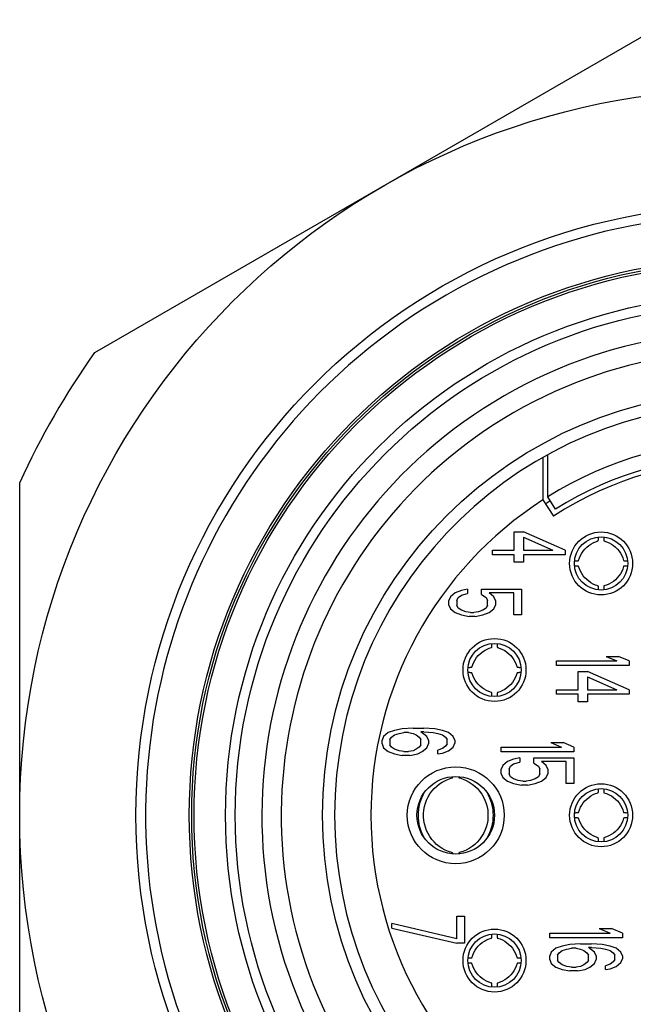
# Model space of a CAD drawing. Header units: millimetres. Extents: x 4086 to 8300, y 123 to 1549.
# Drawn here: x 6745.71 to 6748.88, y 658.28 to 663.37 of the extents above; entities that cross this region are included whole.
import ezdxf

# ---------------------------------------------------------------- set-up
doc = ezdxf.new("R2010")
doc.units = ezdxf.units.MM
doc.layers.add('外形图', color=7, linetype='Continuous')

msp = doc.modelspace()

# ---------------------------------------------------------------- linework, layer by layer
at = {"layer": '外形图'}
for p, q in [((6746.0923, 661.6512), (6749.0688, 663.3696)), ((6748.4055, 661.1103), (6748.4055, 660.8911)), ((6748.4305, 660.907), (6748.4305, 661.1243)), ((6745.7055, 657.5443), (6745.7055, 660.9813)), ((6748.4055, 660.8911), (6748.4597, 660.8071)), ((6748.4702, 660.8433), (6748.4305, 660.907)), ((6748.2572, 660.7253), (6748.3051, 660.7253)), ((6748.2572, 660.6316), (6748.2572, 660.7253)), ((6748.5205, 660.6316), (6748.3051, 660.7253)), ((6748.3051, 660.698), (6748.4567, 660.6316)), ((6748.3051, 660.698), (6748.3051, 660.6316)), ((6748.1455, 660.6316), (6748.2572, 660.6316)), ((6748.1455, 660.6081), (6748.1455, 660.6316)), ((6748.2572, 660.6081), (6748.1455, 660.6081)), ((6748.2572, 660.5691), (6748.2572, 660.6081)), ((6748.3051, 660.6316), (6748.4567, 660.6316)), ((6748.5205, 660.6081), (6748.3051, 660.6081)), ((6748.3051, 660.6081), (6748.3051, 660.5691)), ((6748.5205, 660.6316), (6748.5205, 660.6081)), ((6748.3051, 660.5691), (6748.2572, 660.5691)), ((6748.0163, 660.4303), (6747.9844, 660.4225)), ((6748.0163, 660.4303), (6748.0163, 660.4069)), ((6748.0881, 660.4303), (6748.2955, 660.4303)), ((6748.0881, 660.403), (6748.0881, 660.4303)), ((6748.2955, 660.4303), (6748.2955, 660.2975)), ((6747.9285, 660.3912), (6747.9205, 660.3717)), ((6747.9525, 660.4108), (6747.9285, 660.3912)), ((6747.9844, 660.4225), (6747.9525, 660.4108)), ((6747.9604, 660.3717), (6747.9684, 660.3873)), ((6747.9684, 660.3873), (6747.9844, 660.3991)), ((6747.9844, 660.3991), (6748.0163, 660.4069)), ((6748.0881, 660.403), (6748.112, 660.3873)), ((6748.112, 660.3873), (6748.12, 660.3717)), ((6748.2557, 660.4108), (6748.128, 660.4108)), ((6748.1519, 660.3912), (6748.128, 660.4108)), ((6748.1599, 660.3717), (6748.1519, 660.3912)), ((6748.2557, 660.2975), (6748.2557, 660.4108)), ((6747.9205, 660.3483), (6747.9205, 660.3717)), ((6747.9205, 660.3483), (6747.9285, 660.3287)), ((6747.9285, 660.3287), (6747.9525, 660.3092)), ((6747.9604, 660.3717), (6747.9604, 660.3483)), ((6747.9684, 660.3326), (6747.9604, 660.3483)), ((6747.9844, 660.3209), (6747.9684, 660.3326)), ((6748.112, 660.3326), (6748.0961, 660.3209)), ((6748.12, 660.3483), (6748.112, 660.3326)), ((6748.12, 660.3483), (6748.12, 660.3717)), ((6748.128, 660.3092), (6748.1519, 660.3287)), ((6748.1519, 660.3287), (6748.1599, 660.3483)), ((6748.1599, 660.3717), (6748.1599, 660.3483)), ((6747.9525, 660.3092), (6747.9844, 660.2975)), ((6748.0083, 660.3131), (6747.9844, 660.3209)), ((6747.9844, 660.2975), (6748.0243, 660.2897)), ((6748.0322, 660.3092), (6748.0083, 660.3131)), ((6748.0562, 660.2897), (6748.0243, 660.2897)), ((6748.0322, 660.3092), (6748.0482, 660.3092)), ((6748.0721, 660.3131), (6748.0482, 660.3092)), ((6748.0562, 660.2897), (6748.0961, 660.2975)), ((6748.0961, 660.3209), (6748.0721, 660.3131)), ((6748.0961, 660.2975), (6748.128, 660.3092)), ((6748.2955, 660.2975), (6748.2557, 660.2975)), ((6748.7309, 660.0828), (6748.7947, 660.0828)), ((6748.7309, 660.0828), (6748.7867, 660.0594)), ((6748.8505, 660.0594), (6748.7947, 660.0828)), ((6748.4755, 660.0594), (6748.7867, 660.0594)), ((6748.4755, 660.0359), (6748.4755, 660.0594)), ((6748.8505, 660.0359), (6748.4755, 660.0359)), ((6748.8505, 660.0594), (6748.8505, 660.0359)), ((6748.5872, 660.0047), (6748.6351, 660.0047)), ((6748.5872, 659.9109), (6748.5872, 660.0047)), ((6748.8505, 659.9109), (6748.6351, 660.0047)), ((6748.6351, 659.9773), (6748.7867, 659.9109)), ((6748.6351, 659.9773), (6748.6351, 659.9109)), ((6748.4755, 659.9109), (6748.5872, 659.9109)), ((6748.4755, 659.8875), (6748.4755, 659.9109)), ((6748.5872, 659.8875), (6748.4755, 659.8875)), ((6748.5872, 659.8484), (6748.5872, 659.8875)), ((6748.6351, 659.9109), (6748.7867, 659.9109)), ((6748.8505, 659.8875), (6748.6351, 659.8875)), ((6748.6351, 659.8875), (6748.6351, 659.8484)), ((6748.8505, 659.9109), (6748.8505, 659.8875)), ((6748.6351, 659.8484), (6748.5872, 659.8484)), ((6747.5835, 659.6698), (6747.5755, 659.6503)), ((6747.6075, 659.6894), (6747.5835, 659.6698)), ((6747.6394, 659.7011), (6747.6075, 659.6894)), ((6747.6234, 659.6659), (6747.6394, 659.6776)), ((6747.6793, 659.7089), (6747.6394, 659.7011)), ((6747.6394, 659.6776), (6747.6633, 659.6855)), ((6747.6633, 659.6855), (6747.6872, 659.6894)), ((6747.7351, 659.7128), (6747.6793, 659.7089)), ((6747.7112, 659.6894), (6747.6872, 659.6894)), ((6747.7112, 659.6894), (6747.7351, 659.6855)), ((6747.7351, 659.7128), (6747.791, 659.7128)), ((6747.7351, 659.6855), (6747.7511, 659.6776)), ((6747.7511, 659.6776), (6747.767, 659.6659)), ((6747.791, 659.6933), (6747.775, 659.6933)), ((6747.8069, 659.6698), (6747.775, 659.6933)), ((6747.8468, 659.7089), (6747.791, 659.7128)), ((6747.791, 659.6933), (6747.8388, 659.6894)), ((6747.8149, 659.6503), (6747.8069, 659.6698)), ((6747.8388, 659.6894), (6747.8628, 659.6855)), ((6747.8867, 659.7011), (6747.8468, 659.7089)), ((6747.8628, 659.6855), (6747.8867, 659.6776)), ((6747.9186, 659.6894), (6747.8867, 659.7011)), ((6747.8867, 659.6776), (6747.9027, 659.6659)), ((6747.9426, 659.6698), (6747.9186, 659.6894)), ((6747.9505, 659.6503), (6747.9426, 659.6698)), ((6747.5755, 659.6308), (6747.5755, 659.6503)), ((6747.5755, 659.6308), (6747.5835, 659.6112)), ((6747.6154, 659.6542), (6747.6234, 659.6659)), ((6747.6154, 659.6542), (6747.6154, 659.6269)), ((6747.6234, 659.6151), (6747.6154, 659.6269)), ((6747.767, 659.6659), (6747.775, 659.6542)), ((6747.775, 659.6269), (6747.767, 659.6151)), ((6747.775, 659.6269), (6747.775, 659.6542)), ((6747.8069, 659.6112), (6747.8149, 659.6308)), ((6747.8149, 659.6503), (6747.8149, 659.6308)), ((6747.9027, 659.6191), (6747.8867, 659.6073)), ((6747.9027, 659.6659), (6747.9107, 659.6542)), ((6747.9107, 659.6308), (6747.9027, 659.6191)), ((6747.9107, 659.6308), (6747.9107, 659.6542)), ((6747.9426, 659.6151), (6747.9505, 659.6347)), ((6747.9505, 659.6503), (6747.9505, 659.6347)), ((6748.4459, 659.6378), (6748.5097, 659.6378)), ((6748.4459, 659.6378), (6748.5017, 659.6144)), ((6748.5655, 659.6144), (6748.5097, 659.6378)), ((6747.5835, 659.6112), (6747.6075, 659.5917)), ((6747.6075, 659.5917), (6747.6394, 659.58)), ((6747.6394, 659.6034), (6747.6234, 659.6151)), ((6747.6633, 659.5956), (6747.6394, 659.6034)), ((6747.6394, 659.58), (6747.6793, 659.5722)), ((6747.6872, 659.5917), (6747.6633, 659.5956)), ((6747.7192, 659.5722), (6747.6793, 659.5722)), ((6747.6872, 659.5917), (6747.7112, 659.5917)), ((6747.7351, 659.5956), (6747.7112, 659.5917)), ((6747.7192, 659.5722), (6747.7591, 659.58)), ((6747.7511, 659.6034), (6747.7351, 659.5956)), ((6747.767, 659.6151), (6747.7511, 659.6034)), ((6747.7591, 659.58), (6747.783, 659.5917)), ((6747.783, 659.5917), (6747.8069, 659.6112)), ((6747.8867, 659.6073), (6747.8628, 659.5995)), ((6747.8628, 659.58), (6747.8628, 659.5995)), ((6747.8628, 659.58), (6747.8867, 659.5839)), ((6747.8867, 659.5839), (6747.9186, 659.5956)), ((6747.9186, 659.5956), (6747.9426, 659.6151)), ((6748.1905, 659.6144), (6748.5017, 659.6144)), ((6748.1905, 659.5909), (6748.1905, 659.6144)), ((6748.5655, 659.5909), (6748.1905, 659.5909)), ((6748.5655, 659.6144), (6748.5655, 659.5909)), ((6748.1985, 659.5206), (6748.1905, 659.5011)), ((6748.2225, 659.5401), (6748.1985, 659.5206)), ((6748.2544, 659.5519), (6748.2225, 659.5401)), ((6748.2304, 659.5011), (6748.2384, 659.5167)), ((6748.2384, 659.5167), (6748.2544, 659.5284)), ((6748.2863, 659.5597), (6748.2544, 659.5519)), ((6748.2544, 659.5284), (6748.2863, 659.5362)), ((6748.2863, 659.5597), (6748.2863, 659.5362)), ((6748.3581, 659.5597), (6748.5655, 659.5597)), ((6748.3581, 659.5323), (6748.3581, 659.5597)), ((6748.3581, 659.5323), (6748.382, 659.5167)), ((6748.382, 659.5167), (6748.39, 659.5011)), ((6748.5257, 659.5401), (6748.398, 659.5401)), ((6748.4219, 659.5206), (6748.398, 659.5401)), ((6748.4299, 659.5011), (6748.4219, 659.5206)), ((6748.5257, 659.4269), (6748.5257, 659.5401)), ((6748.5655, 659.5597), (6748.5655, 659.4269)), ((6748.1905, 659.4776), (6748.1905, 659.5011)), ((6748.1905, 659.4776), (6748.1985, 659.4581)), ((6748.2304, 659.5011), (6748.2304, 659.4776)), ((6748.2384, 659.462), (6748.2304, 659.4776)), ((6748.39, 659.4776), (6748.382, 659.462)), ((6748.39, 659.4776), (6748.39, 659.5011)), ((6748.4219, 659.4581), (6748.4299, 659.4776)), ((6748.4299, 659.5011), (6748.4299, 659.4776)), ((6748.1985, 659.4581), (6748.2225, 659.4386)), ((6748.2225, 659.4386), (6748.2544, 659.4269)), ((6748.2544, 659.4503), (6748.2384, 659.462)), ((6748.2783, 659.4425), (6748.2544, 659.4503)), ((6748.2544, 659.4269), (6748.2943, 659.4191)), ((6748.3022, 659.4386), (6748.2783, 659.4425)), ((6748.3262, 659.4191), (6748.2943, 659.4191)), ((6748.3022, 659.4386), (6748.3182, 659.4386)), ((6748.3421, 659.4425), (6748.3182, 659.4386)), ((6748.3262, 659.4191), (6748.3661, 659.4269)), ((6748.3661, 659.4503), (6748.3421, 659.4425)), ((6748.382, 659.462), (6748.3661, 659.4503)), ((6748.3661, 659.4269), (6748.398, 659.4386)), ((6748.398, 659.4386), (6748.4219, 659.4581)), ((6748.5655, 659.4269), (6748.5257, 659.4269)), ((6747.9607, 658.6256), (6747.6255, 658.7037)), ((6747.6255, 658.6803), (6747.6255, 658.7037)), ((6747.9607, 658.7428), (6748.0005, 658.7428)), ((6747.9607, 658.6256), (6747.9607, 658.7428)), ((6748.0005, 658.7428), (6748.0005, 658.6022)), ((6747.6255, 658.6803), (6747.9607, 658.6022)), ((6748.4405, 658.6544), (6748.7517, 658.6544)), ((6748.4405, 658.6309), (6748.4405, 658.6544)), ((6748.6959, 658.6778), (6748.7597, 658.6778)), ((6748.6959, 658.6778), (6748.7517, 658.6544)), ((6748.8155, 658.6544), (6748.7597, 658.6778)), ((6748.8155, 658.6544), (6748.8155, 658.6309)), ((6748.0005, 658.6022), (6747.9607, 658.6022)), ((6748.8155, 658.6309), (6748.4405, 658.6309)), ((6748.6001, 658.5997), (6748.5443, 658.5958)), ((6748.6001, 658.5997), (6748.656, 658.5997)), ((6748.7118, 658.5958), (6748.656, 658.5997)), ((6748.4485, 658.5567), (6748.4405, 658.5372)), ((6748.4725, 658.5762), (6748.4485, 658.5567)), ((6748.5044, 658.588), (6748.4725, 658.5762)), ((6748.4804, 658.5411), (6748.4884, 658.5528)), ((6748.4884, 658.5528), (6748.5044, 658.5645)), ((6748.5443, 658.5958), (6748.5044, 658.588)), ((6748.5044, 658.5645), (6748.5283, 658.5723)), ((6748.5283, 658.5723), (6748.5522, 658.5762)), ((6748.5762, 658.5762), (6748.5522, 658.5762)), ((6748.5762, 658.5762), (6748.6001, 658.5723)), ((6748.6001, 658.5723), (6748.6161, 658.5645)), ((6748.6161, 658.5645), (6748.632, 658.5528)), ((6748.632, 658.5528), (6748.64, 658.5411)), ((6748.656, 658.5801), (6748.64, 658.5801)), ((6748.6719, 658.5567), (6748.64, 658.5801)), ((6748.656, 658.5801), (6748.7038, 658.5762)), ((6748.6799, 658.5372), (6748.6719, 658.5567)), ((6748.7038, 658.5762), (6748.7278, 658.5723)), ((6748.7517, 658.588), (6748.7118, 658.5958)), ((6748.7278, 658.5723), (6748.7517, 658.5645)), ((6748.7836, 658.5762), (6748.7517, 658.588)), ((6748.7517, 658.5645), (6748.7677, 658.5528)), ((6748.7677, 658.5528), (6748.7757, 658.5411)), ((6748.8076, 658.5567), (6748.7836, 658.5762)), ((6748.8155, 658.5372), (6748.8076, 658.5567)), ((6748.4405, 658.5176), (6748.4405, 658.5372)), ((6748.4405, 658.5176), (6748.4485, 658.4981)), ((6748.4485, 658.4981), (6748.4725, 658.4786)), ((6748.4804, 658.5411), (6748.4804, 658.5137)), ((6748.4884, 658.502), (6748.4804, 658.5137)), ((6748.5044, 658.4903), (6748.4884, 658.502)), ((6748.632, 658.502), (6748.6161, 658.4903)), ((6748.64, 658.5137), (6748.632, 658.502)), ((6748.64, 658.5137), (6748.64, 658.5411)), ((6748.648, 658.4786), (6748.6719, 658.4981)), ((6748.6719, 658.4981), (6748.6799, 658.5176)), ((6748.6799, 658.5372), (6748.6799, 658.5176)), ((6748.7677, 658.5059), (6748.7517, 658.4942)), ((6748.7757, 658.5176), (6748.7677, 658.5059)), ((6748.7757, 658.5176), (6748.7757, 658.5411)), ((6748.7836, 658.4825), (6748.8076, 658.502)), ((6748.8076, 658.502), (6748.8155, 658.5216)), ((6748.8155, 658.5372), (6748.8155, 658.5216)), ((6748.4725, 658.4786), (6748.5044, 658.4669)), ((6748.5283, 658.4825), (6748.5044, 658.4903)), ((6748.5044, 658.4669), (6748.5443, 658.4591)), ((6748.5522, 658.4786), (6748.5283, 658.4825)), ((6748.5842, 658.4591), (6748.5443, 658.4591)), ((6748.5522, 658.4786), (6748.5762, 658.4786)), ((6748.6001, 658.4825), (6748.5762, 658.4786)), ((6748.5842, 658.4591), (6748.6241, 658.4669)), ((6748.6161, 658.4903), (6748.6001, 658.4825)), ((6748.6241, 658.4669), (6748.648, 658.4786)), ((6748.7517, 658.4942), (6748.7278, 658.4864)), ((6748.7278, 658.4669), (6748.7278, 658.4864)), ((6748.7278, 658.4669), (6748.7517, 658.4708)), ((6748.7517, 658.4708), (6748.7836, 658.4825))]:
    msp.add_line(p, q, dxfattribs=at)
for points in [[(6748.5893, 660.5777), (6748.5938, 660.5915), (6748.5992, 660.6039), (6748.6057, 660.6157), (6748.6133, 660.6268), (6748.622, 660.6372), (6748.6315, 660.6467), (6748.6419, 660.6553), (6748.6531, 660.6628), (6748.6649, 660.6693), (6748.6772, 660.6747), (6748.6907, 660.679)], [(6748.7204, 660.679), (6748.7343, 660.6745), (6748.7466, 660.6691), (6748.7584, 660.6626), (6748.7695, 660.655), (6748.7799, 660.6464), (6748.7894, 660.6368), (6748.798, 660.6264), (6748.8056, 660.6153), (6748.8121, 660.6035), (6748.8174, 660.5911), (6748.8218, 660.5777)], [(6748.6907, 660.4466), (6748.6768, 660.4511), (6748.6645, 660.4565), (6748.6527, 660.463), (6748.6416, 660.4706), (6748.6312, 660.4792), (6748.6217, 660.4888), (6748.6131, 660.4992), (6748.6055, 660.5103), (6748.599, 660.5221), (6748.5937, 660.5345), (6748.5893, 660.5479)], [(6748.8218, 660.5479), (6748.8173, 660.5341), (6748.8119, 660.5217), (6748.8053, 660.5099), (6748.7977, 660.4988), (6748.7891, 660.4884), (6748.7796, 660.4789), (6748.7692, 660.4703), (6748.758, 660.4628), (6748.7462, 660.4563), (6748.7339, 660.4509), (6748.7204, 660.4466)], [(6748.0393, 660.0277), (6748.0438, 660.0415), (6748.0492, 660.0539), (6748.0557, 660.0657), (6748.0633, 660.0768), (6748.072, 660.0872), (6748.0815, 660.0967), (6748.0919, 660.1053), (6748.1031, 660.1128), (6748.1149, 660.1193), (6748.1272, 660.1247), (6748.1407, 660.129)], [(6748.1704, 660.129), (6748.1843, 660.1245), (6748.1966, 660.1191), (6748.2084, 660.1126), (6748.2195, 660.105), (6748.2299, 660.0964), (6748.2394, 660.0868), (6748.248, 660.0764), (6748.2556, 660.0653), (6748.2621, 660.0535), (6748.2674, 660.0411), (6748.2718, 660.0277)], [(6748.1407, 659.8966), (6748.1268, 659.9011), (6748.1145, 659.9065), (6748.1027, 659.913), (6748.0916, 659.9206), (6748.0812, 659.9292), (6748.0717, 659.9388), (6748.0631, 659.9492), (6748.0555, 659.9603), (6748.049, 659.9721), (6748.0437, 659.9845), (6748.0393, 659.9979)], [(6748.2718, 659.9979), (6748.2673, 659.9841), (6748.2619, 659.9717), (6748.2553, 659.9599), (6748.2477, 659.9488), (6748.2391, 659.9384), (6748.2296, 659.9289), (6748.2192, 659.9203), (6748.208, 659.9128), (6748.1962, 659.9063), (6748.1839, 659.9009), (6748.1704, 659.8966)], [(6747.939, 659.0691), (6747.935, 659.0702), (6747.918, 659.0758), (6747.9015, 659.0829), (6747.8858, 659.0915), (6747.8708, 659.1014), (6747.8569, 659.1127), (6747.8439, 659.1251), (6747.8322, 659.1386), (6747.8217, 659.1531), (6747.8126, 659.1685), (6747.8049, 659.1847), (6747.7986, 659.2014), (6747.7939, 659.2187), (6747.7907, 659.2363), (6747.7891, 659.2541), (6747.7892, 659.2719), (6747.7908, 659.2897), (6747.794, 659.3073), (6747.7987, 659.3246), (6747.805, 659.3413), (6747.8128, 659.3575), (6747.822, 659.3728), (6747.8325, 659.3873), (6747.8442, 659.4008), (6747.8572, 659.4132), (6747.8712, 659.4244), (6747.8861, 659.4343), (6747.9019, 659.4428), (6747.9183, 659.4499), (6747.9354, 659.4555), (6747.939, 659.4565)], [(6747.9721, 659.4565), (6747.9761, 659.4554), (6747.9931, 659.4498), (6748.0096, 659.4427), (6748.0253, 659.4341), (6748.0403, 659.4242), (6748.0542, 659.4129), (6748.0671, 659.4005), (6748.0789, 659.387), (6748.0894, 659.3725), (6748.0985, 659.3571), (6748.1062, 659.341), (6748.1125, 659.3242), (6748.1172, 659.307), (6748.1204, 659.2894), (6748.1219, 659.2716), (6748.1219, 659.2537), (6748.1203, 659.2359), (6748.1171, 659.2183), (6748.1124, 659.201), (6748.1061, 659.1843), (6748.0983, 659.1681), (6748.0891, 659.1528), (6748.0786, 659.1383), (6748.0668, 659.1248), (6748.0539, 659.1124), (6748.0399, 659.1012), (6748.025, 659.0913), (6748.0092, 659.0828), (6747.9927, 659.0757), (6747.9757, 659.0701), (6747.9721, 659.0691)], [(6748.5893, 659.2777), (6748.5938, 659.2915), (6748.5992, 659.3039), (6748.6057, 659.3157), (6748.6133, 659.3268), (6748.622, 659.3372), (6748.6315, 659.3467), (6748.6419, 659.3553), (6748.6531, 659.3628), (6748.6649, 659.3693), (6748.6772, 659.3747), (6748.6907, 659.379)], [(6748.7204, 659.379), (6748.7343, 659.3745), (6748.7466, 659.3691), (6748.7584, 659.3626), (6748.7695, 659.355), (6748.7799, 659.3464), (6748.7894, 659.3368), (6748.798, 659.3264), (6748.8056, 659.3153), (6748.8121, 659.3035), (6748.8174, 659.2911), (6748.8218, 659.2777)], [(6748.6907, 659.1466), (6748.6768, 659.1511), (6748.6645, 659.1565), (6748.6527, 659.163), (6748.6416, 659.1706), (6748.6312, 659.1792), (6748.6217, 659.1888), (6748.6131, 659.1992), (6748.6055, 659.2103), (6748.599, 659.2221), (6748.5937, 659.2345), (6748.5893, 659.2479)], [(6748.8218, 659.2479), (6748.8173, 659.2341), (6748.8119, 659.2217), (6748.8053, 659.2099), (6748.7977, 659.1988), (6748.7891, 659.1884), (6748.7796, 659.1789), (6748.7692, 659.1703), (6748.758, 659.1628), (6748.7462, 659.1563), (6748.7339, 659.1509), (6748.7204, 659.1466)], [(6748.0393, 658.5277), (6748.0438, 658.5415), (6748.0492, 658.5539), (6748.0557, 658.5657), (6748.0633, 658.5768), (6748.072, 658.5872), (6748.0815, 658.5967), (6748.0919, 658.6053), (6748.1031, 658.6128), (6748.1149, 658.6193), (6748.1272, 658.6247), (6748.1407, 658.629)], [(6748.1704, 658.629), (6748.1843, 658.6245), (6748.1966, 658.6191), (6748.2084, 658.6126), (6748.2195, 658.605), (6748.2299, 658.5964), (6748.2394, 658.5868), (6748.248, 658.5764), (6748.2556, 658.5653), (6748.2621, 658.5535), (6748.2674, 658.5411), (6748.2718, 658.5277)], [(6748.1407, 658.3966), (6748.1268, 658.4011), (6748.1145, 658.4065), (6748.1027, 658.413), (6748.0916, 658.4206), (6748.0812, 658.4292), (6748.0717, 658.4388), (6748.0631, 658.4492), (6748.0555, 658.4603), (6748.049, 658.4721), (6748.0437, 658.4845), (6748.0393, 658.4979)], [(6748.2718, 658.4979), (6748.2673, 658.4841), (6748.2619, 658.4717), (6748.2553, 658.4599), (6748.2477, 658.4488), (6748.2391, 658.4384), (6748.2296, 658.4289), (6748.2192, 658.4203), (6748.208, 658.4128), (6748.1962, 658.4063), (6748.1839, 658.4009), (6748.1704, 658.3966)]]:
    msp.add_lwpolyline(points, dxfattribs=at)
for centre, radius in [((6749.4555, 659.2628), 3.75), ((6749.4555, 659.2628), 3.15), ((6749.4555, 659.2628), 2.875), ((6749.4555, 659.2628), 2.8625), ((6749.4555, 659.2628), 2.85), ((6749.4555, 659.2628), 2.6875), ((6749.4555, 659.2628), 2.6375), ((6749.4555, 659.2628), 2.1875), ((6748.7055, 660.5628), 0.1625), ((6748.7055, 660.5628), 0.1375), ((6748.1555, 660.0128), 0.1625), ((6748.1555, 660.0128), 0.1375), ((6747.9555, 659.2628), 0.25), ((6747.9555, 659.2628), 0.2), ((6748.7055, 659.2628), 0.1625), ((6748.7055, 659.2628), 0.1375), ((6748.1555, 658.5128), 0.1625), ((6748.1555, 658.5128), 0.1375)]:
    msp.add_circle(centre, radius, dxfattribs=at)
for centre, radius, start, end in [((6749.4555, 659.2628), 3.1, 320.6935, 279.3065), ((6749.4555, 659.2628), 2.5, 304.9239, 295.0761), ((6749.4555, 659.2628), 4.125, 144.62, 155.38), ((6749.4555, 659.2628), 2.4, 305.9501, 294.0499), ((6749.4555, 659.2628), 2.125, 6.7563, 353.2437), ((6749.4555, 659.2628), 1.9375, 58.0599, 121.9401), ((6749.4555, 659.2628), 1.8375, 57.1845, 122.8155), ((6749.4555, 659.2628), 1.8625, 58.0599, 121.9401), ((6749.4555, 659.2628), 1.9375, 122.8155, 237.1845), ((6749.4555, 659.2628), 1.9125, 121.94, 122.8155), ((6747.9905, 659.2628), 0.2292, 149.3362, 210.6654), ((6747.9206, 659.2628), 0.2292, 329.3357, 30.6654)]:
    msp.add_arc(centre, radius, start, end, dxfattribs=at)
for points, knots in [([(6748.6907, 660.679), (6748.6908, 660.6791), (6748.6909, 660.6797), (6748.6911, 660.6806), (6748.6913, 660.6824), (6748.6916, 660.6858), (6748.6919, 660.6916), (6748.6921, 660.6967), (6748.6922, 660.6996)], [0, 0, 0, 0, 0.021304, 0.072801, 0.155137, 0.267756, 0.58, 1, 1, 1, 1]), ([(6748.7189, 660.6996), (6748.719, 660.6967), (6748.7192, 660.6916), (6748.7195, 660.6858), (6748.7198, 660.6824), (6748.72, 660.6806), (6748.7202, 660.6797), (6748.7203, 660.6791), (6748.7204, 660.679)], [0, 0, 0, 0, 0.419997, 0.732238, 0.844855, 0.927189, 0.978684, 1, 1, 1, 1]), ([(6748.5688, 660.5761), (6748.5717, 660.5762), (6748.5767, 660.5764), (6748.5825, 660.5767), (6748.586, 660.577), (6748.5877, 660.5772), (6748.5887, 660.5774), (6748.5893, 660.5775), (6748.5893, 660.5777)], [0, 0, 0, 0, 0.419997, 0.732238, 0.844855, 0.927189, 0.978684, 1, 1, 1, 1]), ([(6748.5893, 660.5479), (6748.5893, 660.5481), (6748.5887, 660.5482), (6748.5877, 660.5484), (6748.586, 660.5486), (6748.5825, 660.5489), (6748.5767, 660.5492), (6748.5717, 660.5494), (6748.5688, 660.5495)], [0, 0, 0, 0, 0.021304, 0.072801, 0.155137, 0.267756, 0.580001, 1, 1, 1, 1]), ([(6748.8218, 660.5777), (6748.8218, 660.5775), (6748.8224, 660.5774), (6748.8234, 660.5772), (6748.8251, 660.577), (6748.8285, 660.5767), (6748.8344, 660.5764), (6748.8394, 660.5762), (6748.8423, 660.5761)], [0, 0, 0, 0, 0.021304, 0.072801, 0.155137, 0.267756, 0.580001, 1, 1, 1, 1]), ([(6748.8423, 660.5495), (6748.8394, 660.5494), (6748.8344, 660.5492), (6748.8285, 660.5489), (6748.8251, 660.5486), (6748.8234, 660.5484), (6748.8224, 660.5482), (6748.8218, 660.5481), (6748.8218, 660.5479)], [0, 0, 0, 0, 0.419997, 0.732238, 0.844855, 0.927189, 0.978684, 1, 1, 1, 1]), ([(6748.6922, 660.426), (6748.6921, 660.4289), (6748.6919, 660.434), (6748.6916, 660.4398), (6748.6913, 660.4432), (6748.6911, 660.445), (6748.6909, 660.4459), (6748.6908, 660.4465), (6748.6907, 660.4466)], [0, 0, 0, 0, 0.419997, 0.732238, 0.844855, 0.927189, 0.978684, 1, 1, 1, 1]), ([(6748.7204, 660.4466), (6748.7203, 660.4465), (6748.7202, 660.4459), (6748.72, 660.445), (6748.7198, 660.4432), (6748.7195, 660.4398), (6748.7192, 660.434), (6748.719, 660.4289), (6748.7189, 660.426)], [0, 0, 0, 0, 0.021304, 0.072801, 0.155137, 0.267756, 0.580001, 1, 1, 1, 1]), ([(6748.1407, 660.129), (6748.1408, 660.1291), (6748.1409, 660.1297), (6748.1411, 660.1306), (6748.1413, 660.1324), (6748.1416, 660.1358), (6748.1419, 660.1416), (6748.1421, 660.1467), (6748.1422, 660.1496)], [0, 0, 0, 0, 0.021304, 0.072801, 0.155137, 0.267756, 0.58, 1, 1, 1, 1]), ([(6748.1689, 660.1496), (6748.169, 660.1467), (6748.1692, 660.1416), (6748.1695, 660.1358), (6748.1698, 660.1324), (6748.17, 660.1306), (6748.1702, 660.1297), (6748.1703, 660.1291), (6748.1704, 660.129)], [0, 0, 0, 0, 0.419997, 0.732238, 0.844855, 0.927189, 0.978684, 1, 1, 1, 1]), ([(6748.0188, 660.0261), (6748.0217, 660.0262), (6748.0267, 660.0264), (6748.0325, 660.0267), (6748.036, 660.027), (6748.0377, 660.0272), (6748.0387, 660.0274), (6748.0393, 660.0275), (6748.0393, 660.0277)], [0, 0, 0, 0, 0.419997, 0.732238, 0.844855, 0.927189, 0.978684, 1, 1, 1, 1]), ([(6748.2718, 660.0277), (6748.2718, 660.0275), (6748.2724, 660.0274), (6748.2734, 660.0272), (6748.2751, 660.027), (6748.2785, 660.0267), (6748.2844, 660.0264), (6748.2894, 660.0262), (6748.2923, 660.0261)], [0, 0, 0, 0, 0.021304, 0.072801, 0.155137, 0.267756, 0.580001, 1, 1, 1, 1]), ([(6748.0393, 659.9979), (6748.0393, 659.9981), (6748.0387, 659.9982), (6748.0377, 659.9984), (6748.036, 659.9986), (6748.0325, 659.9989), (6748.0267, 659.9992), (6748.0217, 659.9994), (6748.0188, 659.9995)], [0, 0, 0, 0, 0.021304, 0.072801, 0.155137, 0.267756, 0.580001, 1, 1, 1, 1]), ([(6748.2923, 659.9995), (6748.2894, 659.9994), (6748.2844, 659.9992), (6748.2785, 659.9989), (6748.2751, 659.9986), (6748.2734, 659.9984), (6748.2724, 659.9982), (6748.2718, 659.9981), (6748.2718, 659.9979)], [0, 0, 0, 0, 0.419997, 0.732238, 0.844855, 0.927189, 0.978684, 1, 1, 1, 1]), ([(6748.1422, 659.876), (6748.1421, 659.8789), (6748.1419, 659.884), (6748.1416, 659.8898), (6748.1413, 659.8932), (6748.1411, 659.895), (6748.1409, 659.8959), (6748.1408, 659.8965), (6748.1407, 659.8966)], [0, 0, 0, 0, 0.419997, 0.732238, 0.844855, 0.927189, 0.978684, 1, 1, 1, 1]), ([(6748.1704, 659.8966), (6748.1703, 659.8965), (6748.1702, 659.8959), (6748.17, 659.895), (6748.1698, 659.8932), (6748.1695, 659.8898), (6748.1692, 659.884), (6748.169, 659.8789), (6748.1689, 659.876)], [0, 0, 0, 0, 0.021304, 0.072801, 0.155137, 0.267756, 0.580001, 1, 1, 1, 1]), ([(6747.939, 659.4565), (6747.9396, 659.4566), (6747.9398, 659.4591), (6747.9402, 659.4607), (6747.9404, 659.462)], [0, 0, 0, 0, 0.28626, 1, 1, 1, 1]), ([(6747.9707, 659.462), (6747.9709, 659.4607), (6747.9713, 659.4591), (6747.9715, 659.4566), (6747.9721, 659.4565)], [0, 0, 0, 0, 0.71373, 1, 1, 1, 1]), ([(6748.6907, 659.379), (6748.6908, 659.3791), (6748.6909, 659.3797), (6748.6911, 659.3806), (6748.6913, 659.3824), (6748.6916, 659.3858), (6748.6919, 659.3916), (6748.6921, 659.3967), (6748.6922, 659.3996)], [0, 0, 0, 0, 0.021304, 0.072801, 0.155137, 0.267756, 0.58, 1, 1, 1, 1]), ([(6748.7189, 659.3996), (6748.719, 659.3967), (6748.7192, 659.3916), (6748.7195, 659.3858), (6748.7198, 659.3824), (6748.72, 659.3806), (6748.7202, 659.3797), (6748.7203, 659.3791), (6748.7204, 659.379)], [0, 0, 0, 0, 0.419997, 0.732238, 0.844855, 0.927189, 0.978684, 1, 1, 1, 1]), ([(6748.5688, 659.2761), (6748.5717, 659.2762), (6748.5767, 659.2764), (6748.5825, 659.2767), (6748.586, 659.277), (6748.5877, 659.2772), (6748.5887, 659.2774), (6748.5893, 659.2775), (6748.5893, 659.2777)], [0, 0, 0, 0, 0.419997, 0.732238, 0.844855, 0.927189, 0.978684, 1, 1, 1, 1]), ([(6748.8218, 659.2777), (6748.8218, 659.2775), (6748.8224, 659.2774), (6748.8234, 659.2772), (6748.8251, 659.277), (6748.8285, 659.2767), (6748.8344, 659.2764), (6748.8394, 659.2762), (6748.8423, 659.2761)], [0, 0, 0, 0, 0.021304, 0.072801, 0.155137, 0.267756, 0.580001, 1, 1, 1, 1]), ([(6748.5893, 659.2479), (6748.5893, 659.2481), (6748.5887, 659.2482), (6748.5877, 659.2484), (6748.586, 659.2486), (6748.5825, 659.2489), (6748.5767, 659.2492), (6748.5717, 659.2494), (6748.5688, 659.2495)], [0, 0, 0, 0, 0.021304, 0.072801, 0.155137, 0.267756, 0.580001, 1, 1, 1, 1]), ([(6748.8423, 659.2495), (6748.8394, 659.2494), (6748.8344, 659.2492), (6748.8285, 659.2489), (6748.8251, 659.2486), (6748.8234, 659.2484), (6748.8224, 659.2482), (6748.8218, 659.2481), (6748.8218, 659.2479)], [0, 0, 0, 0, 0.419997, 0.732238, 0.844855, 0.927189, 0.978684, 1, 1, 1, 1]), ([(6748.6922, 659.126), (6748.6921, 659.1289), (6748.6919, 659.134), (6748.6916, 659.1398), (6748.6913, 659.1432), (6748.6911, 659.145), (6748.6909, 659.1459), (6748.6908, 659.1465), (6748.6907, 659.1466)], [0, 0, 0, 0, 0.419997, 0.732238, 0.844855, 0.927189, 0.978684, 1, 1, 1, 1]), ([(6748.7204, 659.1466), (6748.7203, 659.1465), (6748.7202, 659.1459), (6748.72, 659.145), (6748.7198, 659.1432), (6748.7195, 659.1398), (6748.7192, 659.134), (6748.719, 659.1289), (6748.7189, 659.126)], [0, 0, 0, 0, 0.021304, 0.072801, 0.155137, 0.267756, 0.580001, 1, 1, 1, 1]), ([(6747.9404, 659.0636), (6747.9402, 659.065), (6747.9398, 659.0665), (6747.9396, 659.069), (6747.939, 659.0691)], [0, 0, 0, 0, 0.713732, 1, 1, 1, 1]), ([(6747.9721, 659.0691), (6747.9715, 659.069), (6747.9713, 659.0665), (6747.9709, 659.065), (6747.9707, 659.0636)], [0, 0, 0, 0, 0.286264, 1, 1, 1, 1]), ([(6748.1407, 658.629), (6748.1408, 658.6291), (6748.1409, 658.6297), (6748.1411, 658.6306), (6748.1413, 658.6324), (6748.1416, 658.6358), (6748.1419, 658.6416), (6748.1421, 658.6467), (6748.1422, 658.6496)], [0, 0, 0, 0, 0.021304, 0.072801, 0.155137, 0.267756, 0.58, 1, 1, 1, 1]), ([(6748.1689, 658.6496), (6748.169, 658.6467), (6748.1692, 658.6416), (6748.1695, 658.6358), (6748.1698, 658.6324), (6748.17, 658.6306), (6748.1702, 658.6297), (6748.1703, 658.6291), (6748.1704, 658.629)], [0, 0, 0, 0, 0.419997, 0.732238, 0.844855, 0.927189, 0.978684, 1, 1, 1, 1]), ([(6748.0188, 658.5261), (6748.0217, 658.5262), (6748.0267, 658.5264), (6748.0325, 658.5267), (6748.036, 658.527), (6748.0377, 658.5272), (6748.0387, 658.5274), (6748.0393, 658.5275), (6748.0393, 658.5277)], [0, 0, 0, 0, 0.419997, 0.732238, 0.844855, 0.927189, 0.978684, 1, 1, 1, 1]), ([(6748.0393, 658.4979), (6748.0393, 658.4981), (6748.0387, 658.4982), (6748.0377, 658.4984), (6748.036, 658.4986), (6748.0325, 658.4989), (6748.0267, 658.4992), (6748.0217, 658.4994), (6748.0188, 658.4995)], [0, 0, 0, 0, 0.021304, 0.072801, 0.155137, 0.267756, 0.580001, 1, 1, 1, 1]), ([(6748.2718, 658.5277), (6748.2718, 658.5275), (6748.2724, 658.5274), (6748.2734, 658.5272), (6748.2751, 658.527), (6748.2785, 658.5267), (6748.2844, 658.5264), (6748.2894, 658.5262), (6748.2923, 658.5261)], [0, 0, 0, 0, 0.021304, 0.072801, 0.155137, 0.267756, 0.580001, 1, 1, 1, 1]), ([(6748.2923, 658.4995), (6748.2894, 658.4994), (6748.2844, 658.4992), (6748.2785, 658.4989), (6748.2751, 658.4986), (6748.2734, 658.4984), (6748.2724, 658.4982), (6748.2718, 658.4981), (6748.2718, 658.4979)], [0, 0, 0, 0, 0.419997, 0.732238, 0.844855, 0.927189, 0.978684, 1, 1, 1, 1]), ([(6748.1422, 658.376), (6748.1421, 658.3789), (6748.1419, 658.384), (6748.1416, 658.3898), (6748.1413, 658.3932), (6748.1411, 658.395), (6748.1409, 658.3959), (6748.1408, 658.3965), (6748.1407, 658.3966)], [0, 0, 0, 0, 0.419997, 0.732238, 0.844855, 0.927189, 0.978684, 1, 1, 1, 1]), ([(6748.1704, 658.3966), (6748.1703, 658.3965), (6748.1702, 658.3959), (6748.17, 658.395), (6748.1698, 658.3932), (6748.1695, 658.3898), (6748.1692, 658.384), (6748.169, 658.3789), (6748.1689, 658.376)], [0, 0, 0, 0, 0.021304, 0.072801, 0.155137, 0.267756, 0.580001, 1, 1, 1, 1])]:
    msp.add_open_spline(points, degree=3, knots=knots, dxfattribs=at)

doc.saveas('drawing.dxf')
